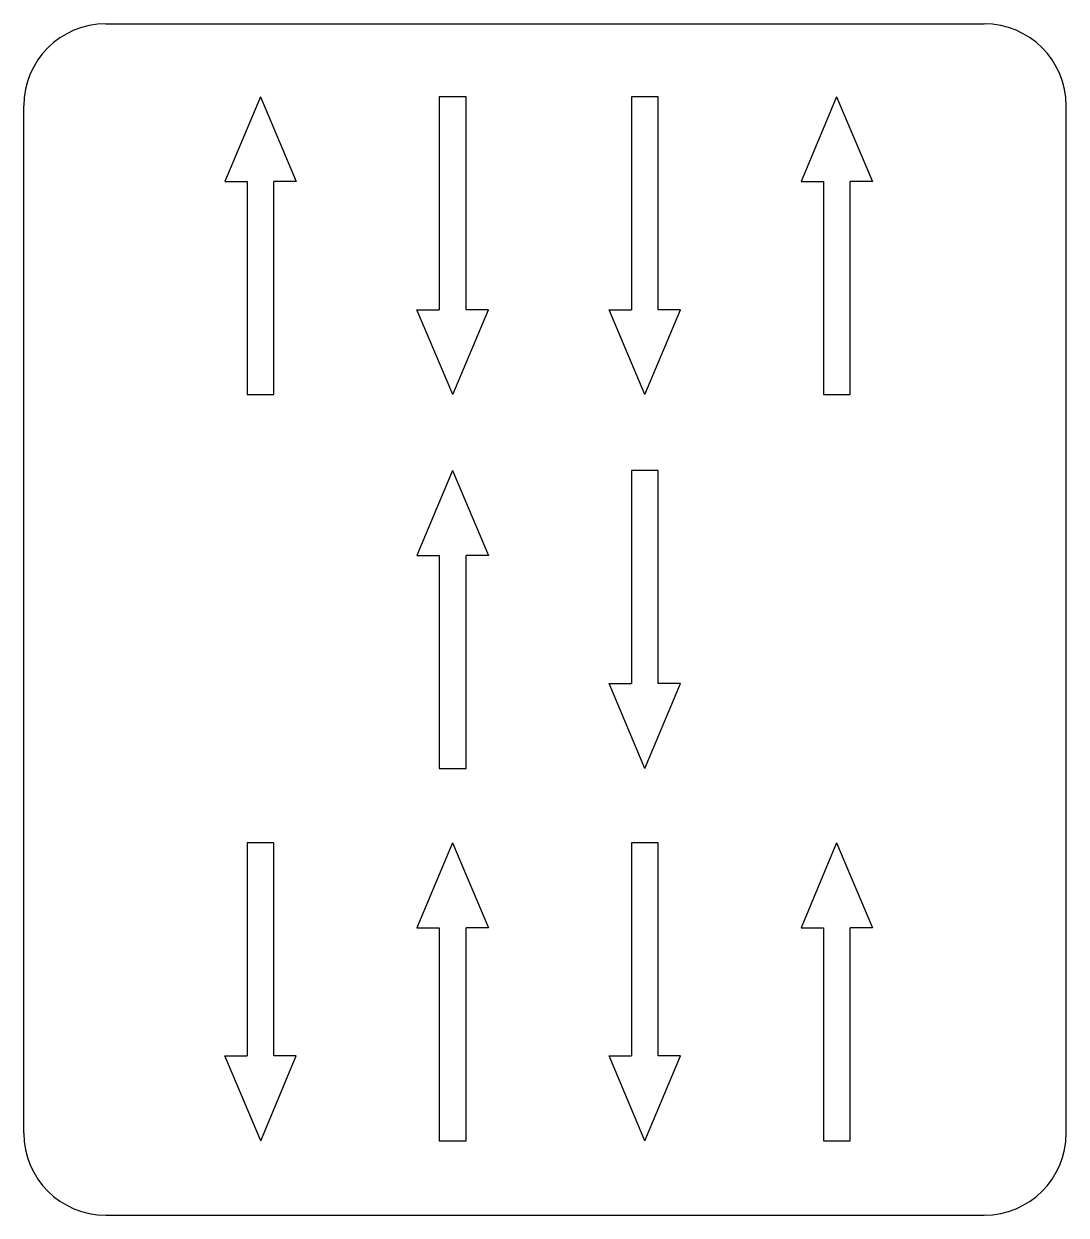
# Model space of a CAD drawing. Extents: x 2.5 to 72.5, y 2.5 to 82.5.
import ezdxf

# ---------------------------------------------------------------- set-up
doc = ezdxf.new("R2010")
doc.units = 0
doc.layers.add('VISIBLE', color=7, linetype='CONTINUOUS')

msp = doc.modelspace()

# ---------------------------------------------------------------- linework, layer by layer
at = {"layer": 'VISIBLE'}
for p, q in [((8.04, 82.54), (67.04, 82.54)), ((18.427, 77.64), (16.04, 71.943)), ((18.427, 77.64), (20.84, 71.943)), ((30.44, 77.64), (30.44, 63.337)), ((32.24, 77.64), (30.44, 77.64)), ((32.24, 63.337), (32.24, 77.64)), ((43.34, 77.64), (43.34, 63.337)), ((45.14, 77.64), (43.34, 77.64)), ((45.14, 63.337), (45.14, 77.64)), ((57.127, 77.64), (54.74, 71.943)), ((57.127, 77.64), (59.54, 71.943)), ((2.54, 8.04), (2.54, 77.04)), ((72.54, 8.04), (72.54, 77.04)), ((16.04, 71.943), (17.54, 71.943)), ((17.54, 71.943), (17.54, 57.64)), ((19.34, 57.64), (19.34, 71.943)), ((20.84, 71.943), (19.34, 71.943)), ((54.74, 71.943), (56.24, 71.943)), ((56.24, 71.943), (56.24, 57.64)), ((59.54, 71.943), (58.04, 71.943)), ((58.04, 57.64), (58.04, 71.943)), ((31.353, 57.64), (28.94, 63.337)), ((28.94, 63.337), (30.44, 63.337)), ((31.353, 57.64), (33.74, 63.337)), ((33.74, 63.337), (32.24, 63.337)), ((44.253, 57.64), (41.84, 63.337)), ((41.84, 63.337), (43.34, 63.337)), ((44.253, 57.64), (46.64, 63.337)), ((46.64, 63.337), (45.14, 63.337)), ((17.54, 57.64), (19.34, 57.64)), ((56.24, 57.64), (58.04, 57.64)), ((31.327, 52.54), (28.94, 46.843)), ((31.327, 52.54), (33.74, 46.843)), ((43.34, 52.54), (43.34, 38.237)), ((45.14, 52.54), (43.34, 52.54)), ((45.14, 38.237), (45.14, 52.54)), ((28.94, 46.843), (30.44, 46.843)), ((30.44, 46.843), (30.44, 32.54)), ((33.74, 46.843), (32.24, 46.843)), ((32.24, 32.54), (32.24, 46.843)), ((44.253, 32.54), (41.84, 38.237)), ((41.84, 38.237), (43.34, 38.237)), ((44.253, 32.54), (46.64, 38.237)), ((46.64, 38.237), (45.14, 38.237)), ((30.44, 32.54), (32.24, 32.54)), ((17.54, 27.54), (17.54, 13.237)), ((19.34, 27.54), (17.54, 27.54)), ((19.34, 13.237), (19.34, 27.54)), ((31.327, 27.54), (28.94, 21.843)), ((31.327, 27.54), (33.74, 21.843)), ((43.34, 27.54), (43.34, 13.237)), ((45.14, 27.54), (43.34, 27.54)), ((45.14, 13.237), (45.14, 27.54)), ((57.127, 27.54), (54.74, 21.843)), ((57.127, 27.54), (59.54, 21.843)), ((28.94, 21.843), (30.44, 21.843)), ((30.44, 21.843), (30.44, 7.54)), ((33.74, 21.843), (32.24, 21.843)), ((32.24, 7.54), (32.24, 21.843)), ((54.74, 21.843), (56.24, 21.843)), ((56.24, 21.843), (56.24, 7.54)), ((59.54, 21.843), (58.04, 21.843)), ((58.04, 7.54), (58.04, 21.843)), ((18.453, 7.54), (16.04, 13.237)), ((16.04, 13.237), (17.54, 13.237)), ((18.453, 7.54), (20.84, 13.237)), ((20.84, 13.237), (19.34, 13.237)), ((44.253, 7.54), (41.84, 13.237)), ((41.84, 13.237), (43.34, 13.237)), ((44.253, 7.54), (46.64, 13.237)), ((46.64, 13.237), (45.14, 13.237)), ((30.44, 7.54), (32.24, 7.54)), ((56.24, 7.54), (58.04, 7.54)), ((8.04, 2.54), (67.04, 2.54))]:
    msp.add_line(p, q, dxfattribs=at)
for centre, start, end in [((8.04, 77.04), 90, 180), ((67.04, 77.04), 0, 90), ((8.04, 8.04), 180, 270), ((67.04, 8.04), 270, 0)]:
    msp.add_arc(centre, 5.5, start, end, dxfattribs=at)

doc.saveas('drawing.dxf')
